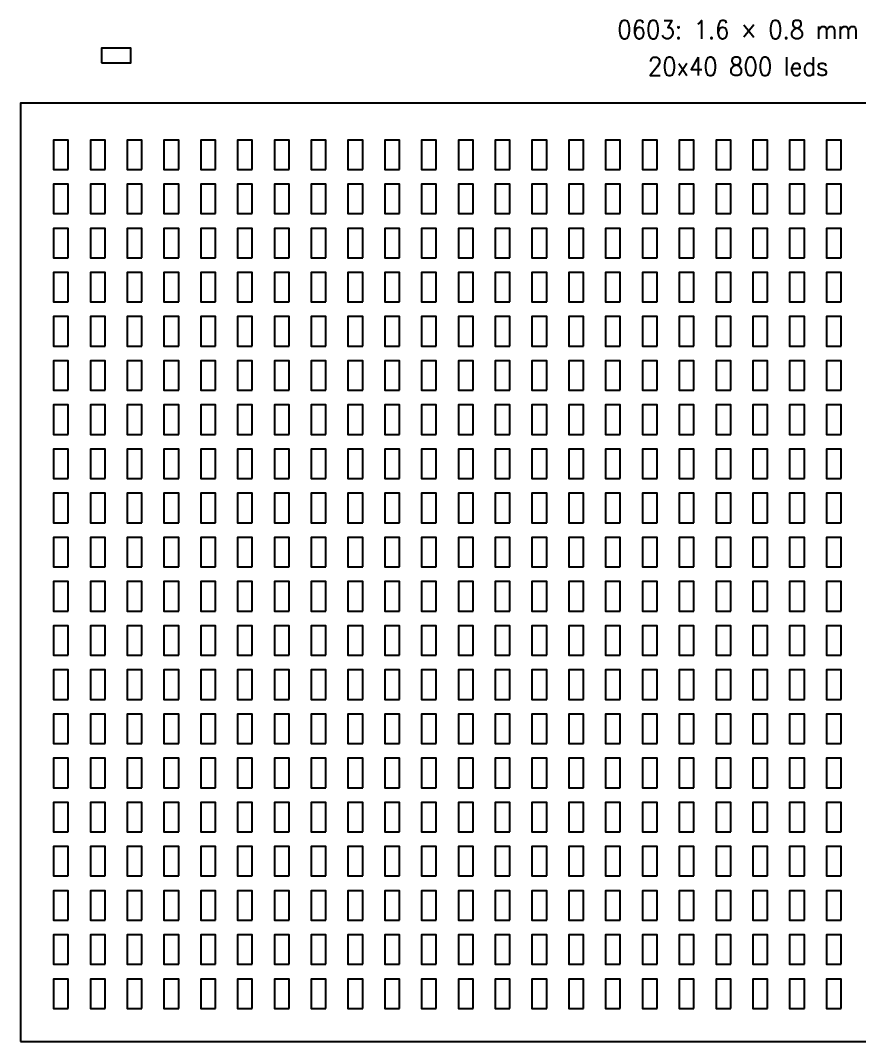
# Model space of a CAD drawing. Extents: x 0 to 315, y -70 to 144.
# Drawn here: x 0 to 45.6, y 0 to 55.5 of the extents above; entities that cross this region are included whole.
import ezdxf
from ezdxf.enums import TextEntityAlignment as Align

# ---------------------------------------------------------------- set-up
doc = ezdxf.new("R2010")
doc.units = 0
doc.layers.get('0').update_dxf_attribs({"linetype": 'CONTINUOUS', "lineweight": 25})
doc.styles.get("Standard").update_dxf_attribs({"font": 'standard'})

msp = doc.modelspace()

# ---------------------------------------------------------------- linework, layer by layer
for points in [[(4.4, 53.2), (6, 53.2), (6, 54), (4.4, 54)], [(0, 0), (89, 0), (89, 51), (0, 51)], [(2.6, 47.4), (2.6, 49), (1.8, 49), (1.8, 47.4)], [(4.6, 47.4), (4.6, 49), (3.8, 49), (3.8, 47.4)], [(6.6, 47.4), (6.6, 49), (5.8, 49), (5.8, 47.4)], [(8.6, 47.4), (8.6, 49), (7.8, 49), (7.8, 47.4)], [(10.6, 47.4), (10.6, 49), (9.8, 49), (9.8, 47.4)], [(12.6, 47.4), (12.6, 49), (11.8, 49), (11.8, 47.4)], [(14.6, 47.4), (14.6, 49), (13.8, 49), (13.8, 47.4)], [(16.6, 47.4), (16.6, 49), (15.8, 49), (15.8, 47.4)], [(18.6, 47.4), (18.6, 49), (17.8, 49), (17.8, 47.4)], [(20.6, 47.4), (20.6, 49), (19.8, 49), (19.8, 47.4)], [(22.6, 47.4), (22.6, 49), (21.8, 49), (21.8, 47.4)], [(24.6, 47.4), (24.6, 49), (23.8, 49), (23.8, 47.4)], [(26.6, 47.4), (26.6, 49), (25.8, 49), (25.8, 47.4)], [(28.6, 47.4), (28.6, 49), (27.8, 49), (27.8, 47.4)], [(30.6, 47.4), (30.6, 49), (29.8, 49), (29.8, 47.4)], [(32.6, 47.4), (32.6, 49), (31.8, 49), (31.8, 47.4)], [(34.6, 47.4), (34.6, 49), (33.8, 49), (33.8, 47.4)], [(36.6, 47.4), (36.6, 49), (35.8, 49), (35.8, 47.4)], [(38.6, 47.4), (38.6, 49), (37.8, 49), (37.8, 47.4)], [(40.6, 47.4), (40.6, 49), (39.8, 49), (39.8, 47.4)], [(42.6, 47.4), (42.6, 49), (41.8, 49), (41.8, 47.4)], [(44.6, 47.4), (44.6, 49), (43.8, 49), (43.8, 47.4)], [(2.6, 45), (2.6, 46.6), (1.8, 46.6), (1.8, 45)], [(4.6, 45), (4.6, 46.6), (3.8, 46.6), (3.8, 45)], [(6.6, 45), (6.6, 46.6), (5.8, 46.6), (5.8, 45)], [(8.6, 45), (8.6, 46.6), (7.8, 46.6), (7.8, 45)], [(10.6, 45), (10.6, 46.6), (9.8, 46.6), (9.8, 45)], [(12.6, 45), (12.6, 46.6), (11.8, 46.6), (11.8, 45)], [(14.6, 45), (14.6, 46.6), (13.8, 46.6), (13.8, 45)], [(16.6, 45), (16.6, 46.6), (15.8, 46.6), (15.8, 45)], [(18.6, 45), (18.6, 46.6), (17.8, 46.6), (17.8, 45)], [(20.6, 45), (20.6, 46.6), (19.8, 46.6), (19.8, 45)], [(22.6, 45), (22.6, 46.6), (21.8, 46.6), (21.8, 45)], [(24.6, 45), (24.6, 46.6), (23.8, 46.6), (23.8, 45)], [(26.6, 45), (26.6, 46.6), (25.8, 46.6), (25.8, 45)], [(28.6, 45), (28.6, 46.6), (27.8, 46.6), (27.8, 45)], [(30.6, 45), (30.6, 46.6), (29.8, 46.6), (29.8, 45)], [(32.6, 45), (32.6, 46.6), (31.8, 46.6), (31.8, 45)], [(34.6, 45), (34.6, 46.6), (33.8, 46.6), (33.8, 45)], [(36.6, 45), (36.6, 46.6), (35.8, 46.6), (35.8, 45)], [(38.6, 45), (38.6, 46.6), (37.8, 46.6), (37.8, 45)], [(40.6, 45), (40.6, 46.6), (39.8, 46.6), (39.8, 45)], [(42.6, 45), (42.6, 46.6), (41.8, 46.6), (41.8, 45)], [(44.6, 45), (44.6, 46.6), (43.8, 46.6), (43.8, 45)], [(2.6, 42.6), (2.6, 44.2), (1.8, 44.2), (1.8, 42.6)], [(4.6, 42.6), (4.6, 44.2), (3.8, 44.2), (3.8, 42.6)], [(6.6, 42.6), (6.6, 44.2), (5.8, 44.2), (5.8, 42.6)], [(8.6, 42.6), (8.6, 44.2), (7.8, 44.2), (7.8, 42.6)], [(10.6, 42.6), (10.6, 44.2), (9.8, 44.2), (9.8, 42.6)], [(12.6, 42.6), (12.6, 44.2), (11.8, 44.2), (11.8, 42.6)], [(14.6, 42.6), (14.6, 44.2), (13.8, 44.2), (13.8, 42.6)], [(16.6, 42.6), (16.6, 44.2), (15.8, 44.2), (15.8, 42.6)], [(18.6, 42.6), (18.6, 44.2), (17.8, 44.2), (17.8, 42.6)], [(20.6, 42.6), (20.6, 44.2), (19.8, 44.2), (19.8, 42.6)], [(22.6, 42.6), (22.6, 44.2), (21.8, 44.2), (21.8, 42.6)], [(24.6, 42.6), (24.6, 44.2), (23.8, 44.2), (23.8, 42.6)], [(26.6, 42.6), (26.6, 44.2), (25.8, 44.2), (25.8, 42.6)], [(28.6, 42.6), (28.6, 44.2), (27.8, 44.2), (27.8, 42.6)], [(30.6, 42.6), (30.6, 44.2), (29.8, 44.2), (29.8, 42.6)], [(32.6, 42.6), (32.6, 44.2), (31.8, 44.2), (31.8, 42.6)], [(34.6, 42.6), (34.6, 44.2), (33.8, 44.2), (33.8, 42.6)], [(36.6, 42.6), (36.6, 44.2), (35.8, 44.2), (35.8, 42.6)], [(38.6, 42.6), (38.6, 44.2), (37.8, 44.2), (37.8, 42.6)], [(40.6, 42.6), (40.6, 44.2), (39.8, 44.2), (39.8, 42.6)], [(42.6, 42.6), (42.6, 44.2), (41.8, 44.2), (41.8, 42.6)], [(44.6, 42.6), (44.6, 44.2), (43.8, 44.2), (43.8, 42.6)], [(2.6, 40.2), (2.6, 41.8), (1.8, 41.8), (1.8, 40.2)], [(4.6, 40.2), (4.6, 41.8), (3.8, 41.8), (3.8, 40.2)], [(6.6, 40.2), (6.6, 41.8), (5.8, 41.8), (5.8, 40.2)], [(8.6, 40.2), (8.6, 41.8), (7.8, 41.8), (7.8, 40.2)], [(10.6, 40.2), (10.6, 41.8), (9.8, 41.8), (9.8, 40.2)], [(12.6, 40.2), (12.6, 41.8), (11.8, 41.8), (11.8, 40.2)], [(14.6, 40.2), (14.6, 41.8), (13.8, 41.8), (13.8, 40.2)], [(16.6, 40.2), (16.6, 41.8), (15.8, 41.8), (15.8, 40.2)], [(18.6, 40.2), (18.6, 41.8), (17.8, 41.8), (17.8, 40.2)], [(20.6, 40.2), (20.6, 41.8), (19.8, 41.8), (19.8, 40.2)], [(22.6, 40.2), (22.6, 41.8), (21.8, 41.8), (21.8, 40.2)], [(24.6, 40.2), (24.6, 41.8), (23.8, 41.8), (23.8, 40.2)], [(26.6, 40.2), (26.6, 41.8), (25.8, 41.8), (25.8, 40.2)], [(28.6, 40.2), (28.6, 41.8), (27.8, 41.8), (27.8, 40.2)], [(30.6, 40.2), (30.6, 41.8), (29.8, 41.8), (29.8, 40.2)], [(32.6, 40.2), (32.6, 41.8), (31.8, 41.8), (31.8, 40.2)], [(34.6, 40.2), (34.6, 41.8), (33.8, 41.8), (33.8, 40.2)], [(36.6, 40.2), (36.6, 41.8), (35.8, 41.8), (35.8, 40.2)], [(38.6, 40.2), (38.6, 41.8), (37.8, 41.8), (37.8, 40.2)], [(40.6, 40.2), (40.6, 41.8), (39.8, 41.8), (39.8, 40.2)], [(42.6, 40.2), (42.6, 41.8), (41.8, 41.8), (41.8, 40.2)], [(44.6, 40.2), (44.6, 41.8), (43.8, 41.8), (43.8, 40.2)], [(2.6, 37.8), (2.6, 39.4), (1.8, 39.4), (1.8, 37.8)], [(4.6, 37.8), (4.6, 39.4), (3.8, 39.4), (3.8, 37.8)], [(6.6, 37.8), (6.6, 39.4), (5.8, 39.4), (5.8, 37.8)], [(8.6, 37.8), (8.6, 39.4), (7.8, 39.4), (7.8, 37.8)], [(10.6, 37.8), (10.6, 39.4), (9.8, 39.4), (9.8, 37.8)], [(12.6, 37.8), (12.6, 39.4), (11.8, 39.4), (11.8, 37.8)], [(14.6, 37.8), (14.6, 39.4), (13.8, 39.4), (13.8, 37.8)], [(16.6, 37.8), (16.6, 39.4), (15.8, 39.4), (15.8, 37.8)], [(18.6, 37.8), (18.6, 39.4), (17.8, 39.4), (17.8, 37.8)], [(20.6, 37.8), (20.6, 39.4), (19.8, 39.4), (19.8, 37.8)], [(22.6, 37.8), (22.6, 39.4), (21.8, 39.4), (21.8, 37.8)], [(24.6, 37.8), (24.6, 39.4), (23.8, 39.4), (23.8, 37.8)], [(26.6, 37.8), (26.6, 39.4), (25.8, 39.4), (25.8, 37.8)], [(28.6, 37.8), (28.6, 39.4), (27.8, 39.4), (27.8, 37.8)], [(30.6, 37.8), (30.6, 39.4), (29.8, 39.4), (29.8, 37.8)], [(32.6, 37.8), (32.6, 39.4), (31.8, 39.4), (31.8, 37.8)], [(34.6, 37.8), (34.6, 39.4), (33.8, 39.4), (33.8, 37.8)], [(36.6, 37.8), (36.6, 39.4), (35.8, 39.4), (35.8, 37.8)], [(38.6, 37.8), (38.6, 39.4), (37.8, 39.4), (37.8, 37.8)], [(40.6, 37.8), (40.6, 39.4), (39.8, 39.4), (39.8, 37.8)], [(42.6, 37.8), (42.6, 39.4), (41.8, 39.4), (41.8, 37.8)], [(44.6, 37.8), (44.6, 39.4), (43.8, 39.4), (43.8, 37.8)], [(2.6, 35.4), (2.6, 37), (1.8, 37), (1.8, 35.4)], [(4.6, 35.4), (4.6, 37), (3.8, 37), (3.8, 35.4)], [(6.6, 35.4), (6.6, 37), (5.8, 37), (5.8, 35.4)], [(8.6, 35.4), (8.6, 37), (7.8, 37), (7.8, 35.4)], [(10.6, 35.4), (10.6, 37), (9.8, 37), (9.8, 35.4)], [(12.6, 35.4), (12.6, 37), (11.8, 37), (11.8, 35.4)], [(14.6, 35.4), (14.6, 37), (13.8, 37), (13.8, 35.4)], [(16.6, 35.4), (16.6, 37), (15.8, 37), (15.8, 35.4)], [(18.6, 35.4), (18.6, 37), (17.8, 37), (17.8, 35.4)], [(20.6, 35.4), (20.6, 37), (19.8, 37), (19.8, 35.4)], [(22.6, 35.4), (22.6, 37), (21.8, 37), (21.8, 35.4)], [(24.6, 35.4), (24.6, 37), (23.8, 37), (23.8, 35.4)], [(26.6, 35.4), (26.6, 37), (25.8, 37), (25.8, 35.4)], [(28.6, 35.4), (28.6, 37), (27.8, 37), (27.8, 35.4)], [(30.6, 35.4), (30.6, 37), (29.8, 37), (29.8, 35.4)], [(32.6, 35.4), (32.6, 37), (31.8, 37), (31.8, 35.4)], [(34.6, 35.4), (34.6, 37), (33.8, 37), (33.8, 35.4)], [(36.6, 35.4), (36.6, 37), (35.8, 37), (35.8, 35.4)], [(38.6, 35.4), (38.6, 37), (37.8, 37), (37.8, 35.4)], [(40.6, 35.4), (40.6, 37), (39.8, 37), (39.8, 35.4)], [(42.6, 35.4), (42.6, 37), (41.8, 37), (41.8, 35.4)], [(44.6, 35.4), (44.6, 37), (43.8, 37), (43.8, 35.4)], [(2.6, 33), (2.6, 34.6), (1.8, 34.6), (1.8, 33)], [(4.6, 33), (4.6, 34.6), (3.8, 34.6), (3.8, 33)], [(6.6, 33), (6.6, 34.6), (5.8, 34.6), (5.8, 33)], [(8.6, 33), (8.6, 34.6), (7.8, 34.6), (7.8, 33)], [(10.6, 33), (10.6, 34.6), (9.8, 34.6), (9.8, 33)], [(12.6, 33), (12.6, 34.6), (11.8, 34.6), (11.8, 33)], [(14.6, 33), (14.6, 34.6), (13.8, 34.6), (13.8, 33)], [(16.6, 33), (16.6, 34.6), (15.8, 34.6), (15.8, 33)], [(18.6, 33), (18.6, 34.6), (17.8, 34.6), (17.8, 33)], [(20.6, 33), (20.6, 34.6), (19.8, 34.6), (19.8, 33)], [(22.6, 33), (22.6, 34.6), (21.8, 34.6), (21.8, 33)], [(24.6, 33), (24.6, 34.6), (23.8, 34.6), (23.8, 33)], [(26.6, 33), (26.6, 34.6), (25.8, 34.6), (25.8, 33)], [(28.6, 33), (28.6, 34.6), (27.8, 34.6), (27.8, 33)], [(30.6, 33), (30.6, 34.6), (29.8, 34.6), (29.8, 33)], [(32.6, 33), (32.6, 34.6), (31.8, 34.6), (31.8, 33)], [(34.6, 33), (34.6, 34.6), (33.8, 34.6), (33.8, 33)], [(36.6, 33), (36.6, 34.6), (35.8, 34.6), (35.8, 33)], [(38.6, 33), (38.6, 34.6), (37.8, 34.6), (37.8, 33)], [(40.6, 33), (40.6, 34.6), (39.8, 34.6), (39.8, 33)], [(42.6, 33), (42.6, 34.6), (41.8, 34.6), (41.8, 33)], [(44.6, 33), (44.6, 34.6), (43.8, 34.6), (43.8, 33)], [(2.6, 30.6), (2.6, 32.2), (1.8, 32.2), (1.8, 30.6)], [(4.6, 30.6), (4.6, 32.2), (3.8, 32.2), (3.8, 30.6)], [(6.6, 30.6), (6.6, 32.2), (5.8, 32.2), (5.8, 30.6)], [(8.6, 30.6), (8.6, 32.2), (7.8, 32.2), (7.8, 30.6)], [(10.6, 30.6), (10.6, 32.2), (9.8, 32.2), (9.8, 30.6)], [(12.6, 30.6), (12.6, 32.2), (11.8, 32.2), (11.8, 30.6)], [(14.6, 30.6), (14.6, 32.2), (13.8, 32.2), (13.8, 30.6)], [(16.6, 30.6), (16.6, 32.2), (15.8, 32.2), (15.8, 30.6)], [(18.6, 30.6), (18.6, 32.2), (17.8, 32.2), (17.8, 30.6)], [(20.6, 30.6), (20.6, 32.2), (19.8, 32.2), (19.8, 30.6)], [(22.6, 30.6), (22.6, 32.2), (21.8, 32.2), (21.8, 30.6)], [(24.6, 30.6), (24.6, 32.2), (23.8, 32.2), (23.8, 30.6)], [(26.6, 30.6), (26.6, 32.2), (25.8, 32.2), (25.8, 30.6)], [(28.6, 30.6), (28.6, 32.2), (27.8, 32.2), (27.8, 30.6)], [(30.6, 30.6), (30.6, 32.2), (29.8, 32.2), (29.8, 30.6)], [(32.6, 30.6), (32.6, 32.2), (31.8, 32.2), (31.8, 30.6)], [(34.6, 30.6), (34.6, 32.2), (33.8, 32.2), (33.8, 30.6)], [(36.6, 30.6), (36.6, 32.2), (35.8, 32.2), (35.8, 30.6)], [(38.6, 30.6), (38.6, 32.2), (37.8, 32.2), (37.8, 30.6)], [(40.6, 30.6), (40.6, 32.2), (39.8, 32.2), (39.8, 30.6)], [(42.6, 30.6), (42.6, 32.2), (41.8, 32.2), (41.8, 30.6)], [(44.6, 30.6), (44.6, 32.2), (43.8, 32.2), (43.8, 30.6)], [(2.6, 28.2), (2.6, 29.8), (1.8, 29.8), (1.8, 28.2)], [(4.6, 28.2), (4.6, 29.8), (3.8, 29.8), (3.8, 28.2)], [(6.6, 28.2), (6.6, 29.8), (5.8, 29.8), (5.8, 28.2)], [(8.6, 28.2), (8.6, 29.8), (7.8, 29.8), (7.8, 28.2)], [(10.6, 28.2), (10.6, 29.8), (9.8, 29.8), (9.8, 28.2)], [(12.6, 28.2), (12.6, 29.8), (11.8, 29.8), (11.8, 28.2)], [(14.6, 28.2), (14.6, 29.8), (13.8, 29.8), (13.8, 28.2)], [(16.6, 28.2), (16.6, 29.8), (15.8, 29.8), (15.8, 28.2)], [(18.6, 28.2), (18.6, 29.8), (17.8, 29.8), (17.8, 28.2)], [(20.6, 28.2), (20.6, 29.8), (19.8, 29.8), (19.8, 28.2)], [(22.6, 28.2), (22.6, 29.8), (21.8, 29.8), (21.8, 28.2)], [(24.6, 28.2), (24.6, 29.8), (23.8, 29.8), (23.8, 28.2)], [(26.6, 28.2), (26.6, 29.8), (25.8, 29.8), (25.8, 28.2)], [(28.6, 28.2), (28.6, 29.8), (27.8, 29.8), (27.8, 28.2)], [(30.6, 28.2), (30.6, 29.8), (29.8, 29.8), (29.8, 28.2)], [(32.6, 28.2), (32.6, 29.8), (31.8, 29.8), (31.8, 28.2)], [(34.6, 28.2), (34.6, 29.8), (33.8, 29.8), (33.8, 28.2)], [(36.6, 28.2), (36.6, 29.8), (35.8, 29.8), (35.8, 28.2)], [(38.6, 28.2), (38.6, 29.8), (37.8, 29.8), (37.8, 28.2)], [(40.6, 28.2), (40.6, 29.8), (39.8, 29.8), (39.8, 28.2)], [(42.6, 28.2), (42.6, 29.8), (41.8, 29.8), (41.8, 28.2)], [(44.6, 28.2), (44.6, 29.8), (43.8, 29.8), (43.8, 28.2)], [(2.6, 25.8), (2.6, 27.4), (1.8, 27.4), (1.8, 25.8)], [(4.6, 25.8), (4.6, 27.4), (3.8, 27.4), (3.8, 25.8)], [(6.6, 25.8), (6.6, 27.4), (5.8, 27.4), (5.8, 25.8)], [(8.6, 25.8), (8.6, 27.4), (7.8, 27.4), (7.8, 25.8)], [(10.6, 25.8), (10.6, 27.4), (9.8, 27.4), (9.8, 25.8)], [(12.6, 25.8), (12.6, 27.4), (11.8, 27.4), (11.8, 25.8)], [(14.6, 25.8), (14.6, 27.4), (13.8, 27.4), (13.8, 25.8)], [(16.6, 25.8), (16.6, 27.4), (15.8, 27.4), (15.8, 25.8)], [(18.6, 25.8), (18.6, 27.4), (17.8, 27.4), (17.8, 25.8)], [(20.6, 25.8), (20.6, 27.4), (19.8, 27.4), (19.8, 25.8)], [(22.6, 25.8), (22.6, 27.4), (21.8, 27.4), (21.8, 25.8)], [(24.6, 25.8), (24.6, 27.4), (23.8, 27.4), (23.8, 25.8)], [(26.6, 25.8), (26.6, 27.4), (25.8, 27.4), (25.8, 25.8)], [(28.6, 25.8), (28.6, 27.4), (27.8, 27.4), (27.8, 25.8)], [(30.6, 25.8), (30.6, 27.4), (29.8, 27.4), (29.8, 25.8)], [(32.6, 25.8), (32.6, 27.4), (31.8, 27.4), (31.8, 25.8)], [(34.6, 25.8), (34.6, 27.4), (33.8, 27.4), (33.8, 25.8)], [(36.6, 25.8), (36.6, 27.4), (35.8, 27.4), (35.8, 25.8)], [(38.6, 25.8), (38.6, 27.4), (37.8, 27.4), (37.8, 25.8)], [(40.6, 25.8), (40.6, 27.4), (39.8, 27.4), (39.8, 25.8)], [(42.6, 25.8), (42.6, 27.4), (41.8, 27.4), (41.8, 25.8)], [(44.6, 25.8), (44.6, 27.4), (43.8, 27.4), (43.8, 25.8)], [(2.6, 23.4), (2.6, 25), (1.8, 25), (1.8, 23.4)], [(4.6, 23.4), (4.6, 25), (3.8, 25), (3.8, 23.4)], [(6.6, 23.4), (6.6, 25), (5.8, 25), (5.8, 23.4)], [(8.6, 23.4), (8.6, 25), (7.8, 25), (7.8, 23.4)], [(10.6, 23.4), (10.6, 25), (9.8, 25), (9.8, 23.4)], [(12.6, 23.4), (12.6, 25), (11.8, 25), (11.8, 23.4)], [(14.6, 23.4), (14.6, 25), (13.8, 25), (13.8, 23.4)], [(16.6, 23.4), (16.6, 25), (15.8, 25), (15.8, 23.4)], [(18.6, 23.4), (18.6, 25), (17.8, 25), (17.8, 23.4)], [(20.6, 23.4), (20.6, 25), (19.8, 25), (19.8, 23.4)], [(22.6, 23.4), (22.6, 25), (21.8, 25), (21.8, 23.4)], [(24.6, 23.4), (24.6, 25), (23.8, 25), (23.8, 23.4)], [(26.6, 23.4), (26.6, 25), (25.8, 25), (25.8, 23.4)], [(28.6, 23.4), (28.6, 25), (27.8, 25), (27.8, 23.4)], [(30.6, 23.4), (30.6, 25), (29.8, 25), (29.8, 23.4)], [(32.6, 23.4), (32.6, 25), (31.8, 25), (31.8, 23.4)], [(34.6, 23.4), (34.6, 25), (33.8, 25), (33.8, 23.4)], [(36.6, 23.4), (36.6, 25), (35.8, 25), (35.8, 23.4)], [(38.6, 23.4), (38.6, 25), (37.8, 25), (37.8, 23.4)], [(40.6, 23.4), (40.6, 25), (39.8, 25), (39.8, 23.4)], [(42.6, 23.4), (42.6, 25), (41.8, 25), (41.8, 23.4)], [(44.6, 23.4), (44.6, 25), (43.8, 25), (43.8, 23.4)], [(2.6, 21), (2.6, 22.6), (1.8, 22.6), (1.8, 21)], [(4.6, 21), (4.6, 22.6), (3.8, 22.6), (3.8, 21)], [(6.6, 21), (6.6, 22.6), (5.8, 22.6), (5.8, 21)], [(8.6, 21), (8.6, 22.6), (7.8, 22.6), (7.8, 21)], [(10.6, 21), (10.6, 22.6), (9.8, 22.6), (9.8, 21)], [(12.6, 21), (12.6, 22.6), (11.8, 22.6), (11.8, 21)], [(14.6, 21), (14.6, 22.6), (13.8, 22.6), (13.8, 21)], [(16.6, 21), (16.6, 22.6), (15.8, 22.6), (15.8, 21)], [(18.6, 21), (18.6, 22.6), (17.8, 22.6), (17.8, 21)], [(20.6, 21), (20.6, 22.6), (19.8, 22.6), (19.8, 21)], [(22.6, 21), (22.6, 22.6), (21.8, 22.6), (21.8, 21)], [(24.6, 21), (24.6, 22.6), (23.8, 22.6), (23.8, 21)], [(26.6, 21), (26.6, 22.6), (25.8, 22.6), (25.8, 21)], [(28.6, 21), (28.6, 22.6), (27.8, 22.6), (27.8, 21)], [(30.6, 21), (30.6, 22.6), (29.8, 22.6), (29.8, 21)], [(32.6, 21), (32.6, 22.6), (31.8, 22.6), (31.8, 21)], [(34.6, 21), (34.6, 22.6), (33.8, 22.6), (33.8, 21)], [(36.6, 21), (36.6, 22.6), (35.8, 22.6), (35.8, 21)], [(38.6, 21), (38.6, 22.6), (37.8, 22.6), (37.8, 21)], [(40.6, 21), (40.6, 22.6), (39.8, 22.6), (39.8, 21)], [(42.6, 21), (42.6, 22.6), (41.8, 22.6), (41.8, 21)], [(44.6, 21), (44.6, 22.6), (43.8, 22.6), (43.8, 21)], [(2.6, 18.6), (2.6, 20.2), (1.8, 20.2), (1.8, 18.6)], [(4.6, 18.6), (4.6, 20.2), (3.8, 20.2), (3.8, 18.6)], [(6.6, 18.6), (6.6, 20.2), (5.8, 20.2), (5.8, 18.6)], [(8.6, 18.6), (8.6, 20.2), (7.8, 20.2), (7.8, 18.6)], [(10.6, 18.6), (10.6, 20.2), (9.8, 20.2), (9.8, 18.6)], [(12.6, 18.6), (12.6, 20.2), (11.8, 20.2), (11.8, 18.6)], [(14.6, 18.6), (14.6, 20.2), (13.8, 20.2), (13.8, 18.6)], [(16.6, 18.6), (16.6, 20.2), (15.8, 20.2), (15.8, 18.6)], [(18.6, 18.6), (18.6, 20.2), (17.8, 20.2), (17.8, 18.6)], [(20.6, 18.6), (20.6, 20.2), (19.8, 20.2), (19.8, 18.6)], [(22.6, 18.6), (22.6, 20.2), (21.8, 20.2), (21.8, 18.6)], [(24.6, 18.6), (24.6, 20.2), (23.8, 20.2), (23.8, 18.6)], [(26.6, 18.6), (26.6, 20.2), (25.8, 20.2), (25.8, 18.6)], [(28.6, 18.6), (28.6, 20.2), (27.8, 20.2), (27.8, 18.6)], [(30.6, 18.6), (30.6, 20.2), (29.8, 20.2), (29.8, 18.6)], [(32.6, 18.6), (32.6, 20.2), (31.8, 20.2), (31.8, 18.6)], [(34.6, 18.6), (34.6, 20.2), (33.8, 20.2), (33.8, 18.6)], [(36.6, 18.6), (36.6, 20.2), (35.8, 20.2), (35.8, 18.6)], [(38.6, 18.6), (38.6, 20.2), (37.8, 20.2), (37.8, 18.6)], [(40.6, 18.6), (40.6, 20.2), (39.8, 20.2), (39.8, 18.6)], [(42.6, 18.6), (42.6, 20.2), (41.8, 20.2), (41.8, 18.6)], [(44.6, 18.6), (44.6, 20.2), (43.8, 20.2), (43.8, 18.6)], [(2.6, 16.2), (2.6, 17.8), (1.8, 17.8), (1.8, 16.2)], [(4.6, 16.2), (4.6, 17.8), (3.8, 17.8), (3.8, 16.2)], [(6.6, 16.2), (6.6, 17.8), (5.8, 17.8), (5.8, 16.2)], [(8.6, 16.2), (8.6, 17.8), (7.8, 17.8), (7.8, 16.2)], [(10.6, 16.2), (10.6, 17.8), (9.8, 17.8), (9.8, 16.2)], [(12.6, 16.2), (12.6, 17.8), (11.8, 17.8), (11.8, 16.2)], [(14.6, 16.2), (14.6, 17.8), (13.8, 17.8), (13.8, 16.2)], [(16.6, 16.2), (16.6, 17.8), (15.8, 17.8), (15.8, 16.2)], [(18.6, 16.2), (18.6, 17.8), (17.8, 17.8), (17.8, 16.2)], [(20.6, 16.2), (20.6, 17.8), (19.8, 17.8), (19.8, 16.2)], [(22.6, 16.2), (22.6, 17.8), (21.8, 17.8), (21.8, 16.2)], [(24.6, 16.2), (24.6, 17.8), (23.8, 17.8), (23.8, 16.2)], [(26.6, 16.2), (26.6, 17.8), (25.8, 17.8), (25.8, 16.2)], [(28.6, 16.2), (28.6, 17.8), (27.8, 17.8), (27.8, 16.2)], [(30.6, 16.2), (30.6, 17.8), (29.8, 17.8), (29.8, 16.2)], [(32.6, 16.2), (32.6, 17.8), (31.8, 17.8), (31.8, 16.2)], [(34.6, 16.2), (34.6, 17.8), (33.8, 17.8), (33.8, 16.2)], [(36.6, 16.2), (36.6, 17.8), (35.8, 17.8), (35.8, 16.2)], [(38.6, 16.2), (38.6, 17.8), (37.8, 17.8), (37.8, 16.2)], [(40.6, 16.2), (40.6, 17.8), (39.8, 17.8), (39.8, 16.2)], [(42.6, 16.2), (42.6, 17.8), (41.8, 17.8), (41.8, 16.2)], [(44.6, 16.2), (44.6, 17.8), (43.8, 17.8), (43.8, 16.2)], [(2.6, 13.8), (2.6, 15.4), (1.8, 15.4), (1.8, 13.8)], [(4.6, 13.8), (4.6, 15.4), (3.8, 15.4), (3.8, 13.8)], [(6.6, 13.8), (6.6, 15.4), (5.8, 15.4), (5.8, 13.8)], [(8.6, 13.8), (8.6, 15.4), (7.8, 15.4), (7.8, 13.8)], [(10.6, 13.8), (10.6, 15.4), (9.8, 15.4), (9.8, 13.8)], [(12.6, 13.8), (12.6, 15.4), (11.8, 15.4), (11.8, 13.8)], [(14.6, 13.8), (14.6, 15.4), (13.8, 15.4), (13.8, 13.8)], [(16.6, 13.8), (16.6, 15.4), (15.8, 15.4), (15.8, 13.8)], [(18.6, 13.8), (18.6, 15.4), (17.8, 15.4), (17.8, 13.8)], [(20.6, 13.8), (20.6, 15.4), (19.8, 15.4), (19.8, 13.8)], [(22.6, 13.8), (22.6, 15.4), (21.8, 15.4), (21.8, 13.8)], [(24.6, 13.8), (24.6, 15.4), (23.8, 15.4), (23.8, 13.8)], [(26.6, 13.8), (26.6, 15.4), (25.8, 15.4), (25.8, 13.8)], [(28.6, 13.8), (28.6, 15.4), (27.8, 15.4), (27.8, 13.8)], [(30.6, 13.8), (30.6, 15.4), (29.8, 15.4), (29.8, 13.8)], [(32.6, 13.8), (32.6, 15.4), (31.8, 15.4), (31.8, 13.8)], [(34.6, 13.8), (34.6, 15.4), (33.8, 15.4), (33.8, 13.8)], [(36.6, 13.8), (36.6, 15.4), (35.8, 15.4), (35.8, 13.8)], [(38.6, 13.8), (38.6, 15.4), (37.8, 15.4), (37.8, 13.8)], [(40.6, 13.8), (40.6, 15.4), (39.8, 15.4), (39.8, 13.8)], [(42.6, 13.8), (42.6, 15.4), (41.8, 15.4), (41.8, 13.8)], [(44.6, 13.8), (44.6, 15.4), (43.8, 15.4), (43.8, 13.8)], [(2.6, 11.4), (2.6, 13), (1.8, 13), (1.8, 11.4)], [(4.6, 11.4), (4.6, 13), (3.8, 13), (3.8, 11.4)], [(6.6, 11.4), (6.6, 13), (5.8, 13), (5.8, 11.4)], [(8.6, 11.4), (8.6, 13), (7.8, 13), (7.8, 11.4)], [(10.6, 11.4), (10.6, 13), (9.8, 13), (9.8, 11.4)], [(12.6, 11.4), (12.6, 13), (11.8, 13), (11.8, 11.4)], [(14.6, 11.4), (14.6, 13), (13.8, 13), (13.8, 11.4)], [(16.6, 11.4), (16.6, 13), (15.8, 13), (15.8, 11.4)], [(18.6, 11.4), (18.6, 13), (17.8, 13), (17.8, 11.4)], [(20.6, 11.4), (20.6, 13), (19.8, 13), (19.8, 11.4)], [(22.6, 11.4), (22.6, 13), (21.8, 13), (21.8, 11.4)], [(24.6, 11.4), (24.6, 13), (23.8, 13), (23.8, 11.4)], [(26.6, 11.4), (26.6, 13), (25.8, 13), (25.8, 11.4)], [(28.6, 11.4), (28.6, 13), (27.8, 13), (27.8, 11.4)], [(30.6, 11.4), (30.6, 13), (29.8, 13), (29.8, 11.4)], [(32.6, 11.4), (32.6, 13), (31.8, 13), (31.8, 11.4)], [(34.6, 11.4), (34.6, 13), (33.8, 13), (33.8, 11.4)], [(36.6, 11.4), (36.6, 13), (35.8, 13), (35.8, 11.4)], [(38.6, 11.4), (38.6, 13), (37.8, 13), (37.8, 11.4)], [(40.6, 11.4), (40.6, 13), (39.8, 13), (39.8, 11.4)], [(42.6, 11.4), (42.6, 13), (41.8, 13), (41.8, 11.4)], [(44.6, 11.4), (44.6, 13), (43.8, 13), (43.8, 11.4)], [(2.6, 9), (2.6, 10.6), (1.8, 10.6), (1.8, 9)], [(4.6, 9), (4.6, 10.6), (3.8, 10.6), (3.8, 9)], [(6.6, 9), (6.6, 10.6), (5.8, 10.6), (5.8, 9)], [(8.6, 9), (8.6, 10.6), (7.8, 10.6), (7.8, 9)], [(10.6, 9), (10.6, 10.6), (9.8, 10.6), (9.8, 9)], [(12.6, 9), (12.6, 10.6), (11.8, 10.6), (11.8, 9)], [(14.6, 9), (14.6, 10.6), (13.8, 10.6), (13.8, 9)], [(16.6, 9), (16.6, 10.6), (15.8, 10.6), (15.8, 9)], [(18.6, 9), (18.6, 10.6), (17.8, 10.6), (17.8, 9)], [(20.6, 9), (20.6, 10.6), (19.8, 10.6), (19.8, 9)], [(22.6, 9), (22.6, 10.6), (21.8, 10.6), (21.8, 9)], [(24.6, 9), (24.6, 10.6), (23.8, 10.6), (23.8, 9)], [(26.6, 9), (26.6, 10.6), (25.8, 10.6), (25.8, 9)], [(28.6, 9), (28.6, 10.6), (27.8, 10.6), (27.8, 9)], [(30.6, 9), (30.6, 10.6), (29.8, 10.6), (29.8, 9)], [(32.6, 9), (32.6, 10.6), (31.8, 10.6), (31.8, 9)], [(34.6, 9), (34.6, 10.6), (33.8, 10.6), (33.8, 9)], [(36.6, 9), (36.6, 10.6), (35.8, 10.6), (35.8, 9)], [(38.6, 9), (38.6, 10.6), (37.8, 10.6), (37.8, 9)], [(40.6, 9), (40.6, 10.6), (39.8, 10.6), (39.8, 9)], [(42.6, 9), (42.6, 10.6), (41.8, 10.6), (41.8, 9)], [(44.6, 9), (44.6, 10.6), (43.8, 10.6), (43.8, 9)], [(2.6, 6.6), (2.6, 8.2), (1.8, 8.2), (1.8, 6.6)], [(4.6, 6.6), (4.6, 8.2), (3.8, 8.2), (3.8, 6.6)], [(6.6, 6.6), (6.6, 8.2), (5.8, 8.2), (5.8, 6.6)], [(8.6, 6.6), (8.6, 8.2), (7.8, 8.2), (7.8, 6.6)], [(10.6, 6.6), (10.6, 8.2), (9.8, 8.2), (9.8, 6.6)], [(12.6, 6.6), (12.6, 8.2), (11.8, 8.2), (11.8, 6.6)], [(14.6, 6.6), (14.6, 8.2), (13.8, 8.2), (13.8, 6.6)], [(16.6, 6.6), (16.6, 8.2), (15.8, 8.2), (15.8, 6.6)], [(18.6, 6.6), (18.6, 8.2), (17.8, 8.2), (17.8, 6.6)], [(20.6, 6.6), (20.6, 8.2), (19.8, 8.2), (19.8, 6.6)], [(22.6, 6.6), (22.6, 8.2), (21.8, 8.2), (21.8, 6.6)], [(24.6, 6.6), (24.6, 8.2), (23.8, 8.2), (23.8, 6.6)], [(26.6, 6.6), (26.6, 8.2), (25.8, 8.2), (25.8, 6.6)], [(28.6, 6.6), (28.6, 8.2), (27.8, 8.2), (27.8, 6.6)], [(30.6, 6.6), (30.6, 8.2), (29.8, 8.2), (29.8, 6.6)], [(32.6, 6.6), (32.6, 8.2), (31.8, 8.2), (31.8, 6.6)], [(34.6, 6.6), (34.6, 8.2), (33.8, 8.2), (33.8, 6.6)], [(36.6, 6.6), (36.6, 8.2), (35.8, 8.2), (35.8, 6.6)], [(38.6, 6.6), (38.6, 8.2), (37.8, 8.2), (37.8, 6.6)], [(40.6, 6.6), (40.6, 8.2), (39.8, 8.2), (39.8, 6.6)], [(42.6, 6.6), (42.6, 8.2), (41.8, 8.2), (41.8, 6.6)], [(44.6, 6.6), (44.6, 8.2), (43.8, 8.2), (43.8, 6.6)], [(2.6, 4.2), (2.6, 5.8), (1.8, 5.8), (1.8, 4.2)], [(4.6, 4.2), (4.6, 5.8), (3.8, 5.8), (3.8, 4.2)], [(6.6, 4.2), (6.6, 5.8), (5.8, 5.8), (5.8, 4.2)], [(8.6, 4.2), (8.6, 5.8), (7.8, 5.8), (7.8, 4.2)], [(10.6, 4.2), (10.6, 5.8), (9.8, 5.8), (9.8, 4.2)], [(12.6, 4.2), (12.6, 5.8), (11.8, 5.8), (11.8, 4.2)], [(14.6, 4.2), (14.6, 5.8), (13.8, 5.8), (13.8, 4.2)], [(16.6, 4.2), (16.6, 5.8), (15.8, 5.8), (15.8, 4.2)], [(18.6, 4.2), (18.6, 5.8), (17.8, 5.8), (17.8, 4.2)], [(20.6, 4.2), (20.6, 5.8), (19.8, 5.8), (19.8, 4.2)], [(22.6, 4.2), (22.6, 5.8), (21.8, 5.8), (21.8, 4.2)], [(24.6, 4.2), (24.6, 5.8), (23.8, 5.8), (23.8, 4.2)], [(26.6, 4.2), (26.6, 5.8), (25.8, 5.8), (25.8, 4.2)], [(28.6, 4.2), (28.6, 5.8), (27.8, 5.8), (27.8, 4.2)], [(30.6, 4.2), (30.6, 5.8), (29.8, 5.8), (29.8, 4.2)], [(32.6, 4.2), (32.6, 5.8), (31.8, 5.8), (31.8, 4.2)], [(34.6, 4.2), (34.6, 5.8), (33.8, 5.8), (33.8, 4.2)], [(36.6, 4.2), (36.6, 5.8), (35.8, 5.8), (35.8, 4.2)], [(38.6, 4.2), (38.6, 5.8), (37.8, 5.8), (37.8, 4.2)], [(40.6, 4.2), (40.6, 5.8), (39.8, 5.8), (39.8, 4.2)], [(42.6, 4.2), (42.6, 5.8), (41.8, 5.8), (41.8, 4.2)], [(44.6, 4.2), (44.6, 5.8), (43.8, 5.8), (43.8, 4.2)], [(2.6, 1.8), (2.6, 3.4), (1.8, 3.4), (1.8, 1.8)], [(4.6, 1.8), (4.6, 3.4), (3.8, 3.4), (3.8, 1.8)], [(6.6, 1.8), (6.6, 3.4), (5.8, 3.4), (5.8, 1.8)], [(8.6, 1.8), (8.6, 3.4), (7.8, 3.4), (7.8, 1.8)], [(10.6, 1.8), (10.6, 3.4), (9.8, 3.4), (9.8, 1.8)], [(12.6, 1.8), (12.6, 3.4), (11.8, 3.4), (11.8, 1.8)], [(14.6, 1.8), (14.6, 3.4), (13.8, 3.4), (13.8, 1.8)], [(16.6, 1.8), (16.6, 3.4), (15.8, 3.4), (15.8, 1.8)], [(18.6, 1.8), (18.6, 3.4), (17.8, 3.4), (17.8, 1.8)], [(20.6, 1.8), (20.6, 3.4), (19.8, 3.4), (19.8, 1.8)], [(22.6, 1.8), (22.6, 3.4), (21.8, 3.4), (21.8, 1.8)], [(24.6, 1.8), (24.6, 3.4), (23.8, 3.4), (23.8, 1.8)], [(26.6, 1.8), (26.6, 3.4), (25.8, 3.4), (25.8, 1.8)], [(28.6, 1.8), (28.6, 3.4), (27.8, 3.4), (27.8, 1.8)], [(30.6, 1.8), (30.6, 3.4), (29.8, 3.4), (29.8, 1.8)], [(32.6, 1.8), (32.6, 3.4), (31.8, 3.4), (31.8, 1.8)], [(34.6, 1.8), (34.6, 3.4), (33.8, 3.4), (33.8, 1.8)], [(36.6, 1.8), (36.6, 3.4), (35.8, 3.4), (35.8, 1.8)], [(38.6, 1.8), (38.6, 3.4), (37.8, 3.4), (37.8, 1.8)], [(40.6, 1.8), (40.6, 3.4), (39.8, 3.4), (39.8, 1.8)], [(42.6, 1.8), (42.6, 3.4), (41.8, 3.4), (41.8, 1.8)], [(44.6, 1.8), (44.6, 3.4), (43.8, 3.4), (43.8, 1.8)]]:
    msp.add_lwpolyline(points, close=True)

# ---------------------------------------------------------------- texts
for s, p in [('0603: 1.6 × 0.8 mm', (39, 55)), ('20x40 800 leds', (39, 53))]:
    msp.add_text(s, height=1).set_placement(p, align=Align.MIDDLE)

doc.saveas('drawing.dxf')
